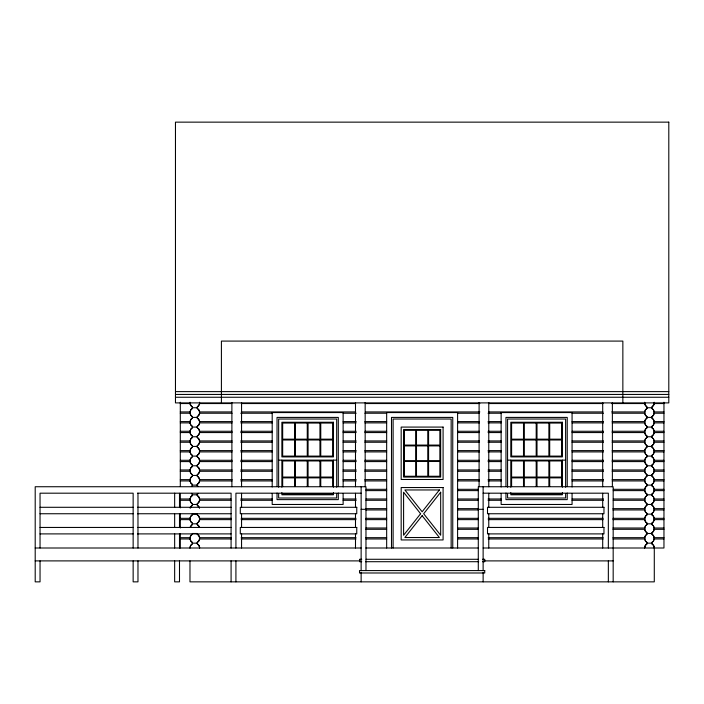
<?xml version="1.0" encoding="UTF-8"?>
<svg xmlns="http://www.w3.org/2000/svg" width="704" height="704" viewBox="0 0 704 704"><rect width="100%" height="100%" fill="white"/><g stroke="black" fill="none" stroke-linecap="round" stroke-linejoin="round"><path stroke-width="1.06" d="M192.394 485.769L191.391 486.543A4.84 4.84 0 0 1 192.394 485.769L192.394 484.475A4.84 4.84 0 0 1 192.394 476.098L192.394 474.804A4.84 4.84 0 0 1 192.394 466.426L192.394 465.124A4.84 4.84 0 0 1 192.394 456.755L192.394 455.453A4.84 4.84 0 0 1 192.394 447.075L192.394 445.782A4.84 4.84 0 0 1 192.394 437.404L192.394 436.11A4.84 4.84 0 0 1 192.394 427.733L192.394 426.439A4.84 4.84 0 0 1 192.394 418.062L192.394 416.759A4.84 4.84 0 0 1 192.394 408.382L192.394 407.088L190.142 404.149L190.054 402.248M199.558 402.248L199.478 404.149L197.226 407.088L197.226 408.382A4.84 4.84 0 0 1 197.226 416.759L197.226 418.062A4.84 4.84 0 0 1 197.226 426.439L197.226 427.733A4.84 4.84 0 0 1 197.226 436.11L197.226 437.404A4.84 4.84 0 0 1 197.226 445.782L197.226 447.075A4.84 4.84 0 0 1 197.226 455.453L197.226 456.755A4.84 4.84 0 0 1 197.226 465.124L197.226 466.426A4.84 4.84 0 0 1 197.226 474.804L197.226 476.098A4.84 4.84 0 0 1 197.226 484.475L197.226 485.769A4.84 4.84 0 0 1 198.229 486.543L197.226 485.769M189.992 547.835L190.617 545.582L192.394 543.814L192.394 542.511A4.84 4.84 0 0 1 192.394 534.134L192.394 533.491L197.226 533.491L197.226 534.134A4.84 4.84 0 0 1 197.226 542.511L197.226 543.814A4.84 4.84 0 0 1 199.646 548.002M644.618 548.002A4.84 4.84 0 0 1 647.038 543.814L647.038 542.511A4.84 4.84 0 0 1 647.038 534.134L647.038 532.84A4.84 4.84 0 0 1 647.038 524.462L647.038 523.169A4.84 4.84 0 0 1 647.038 514.791L647.038 513.498A4.84 4.84 0 0 1 647.038 505.12L647.038 503.818A4.84 4.84 0 0 1 647.038 495.44L647.038 494.146A4.84 4.84 0 0 1 647.038 485.769L647.038 484.475A4.84 4.84 0 0 1 647.038 476.098L647.038 474.804A4.84 4.84 0 0 1 647.038 466.426L647.038 465.124A4.84 4.84 0 0 1 647.038 456.755L647.038 455.453A4.84 4.84 0 0 1 647.038 447.075L647.038 445.782A4.84 4.84 0 0 1 647.038 437.404L647.038 436.11A4.84 4.84 0 0 1 647.038 427.733L647.038 426.439A4.84 4.84 0 0 1 647.038 418.062L647.038 416.759A4.84 4.84 0 0 1 647.038 408.382L647.038 407.088L644.785 404.149L644.706 402.248M654.201 402.248L654.122 404.149L651.869 407.088L651.869 408.382A4.84 4.84 0 0 1 651.869 416.759L651.869 418.062A4.84 4.84 0 0 1 651.869 426.439L651.869 427.733A4.84 4.84 0 0 1 651.869 436.11L651.869 437.404A4.84 4.84 0 0 1 651.869 445.782L651.869 447.075A4.84 4.84 0 0 1 651.869 455.453L651.869 456.755A4.84 4.84 0 0 1 651.869 465.124L651.869 466.426A4.84 4.84 0 0 1 651.869 474.804L651.869 476.098A4.84 4.84 0 0 1 651.869 484.475L651.869 485.769A4.84 4.84 0 0 1 651.869 494.146L651.869 495.44A4.84 4.84 0 0 1 651.869 503.818L651.869 505.12A4.84 4.84 0 0 1 651.869 513.498L651.869 514.791A4.84 4.84 0 0 1 651.869 523.169L651.869 524.462A4.84 4.84 0 0 1 651.869 532.84L651.869 534.134A4.84 4.84 0 0 1 651.869 542.511L651.869 543.814A4.84 4.84 0 0 1 654.289 548.002L654.289 581.856L189.974 581.856L189.974 560.894M644.635 547.835L645.269 545.582L647.038 543.814M190.203 507.892L192.394 505.12L192.394 503.818A4.84 4.84 0 0 1 192.394 495.44L192.394 494.146A4.84 4.84 0 0 1 191.391 493.381L192.394 494.146M192.394 408.382C189.244 410.08 189.244 415.07 192.394 416.759M192.394 418.062C189.244 419.751 189.244 424.741 192.394 426.439M197.226 416.759C200.376 415.07 200.376 410.08 197.226 408.382M192.394 427.733C189.244 429.422 189.244 434.412 192.394 436.11M197.226 426.439C200.376 424.741 200.376 419.751 197.226 418.062M192.394 437.404C189.244 439.102 189.244 444.092 192.394 445.782M197.226 436.11C200.376 434.412 200.376 429.422 197.226 427.733M192.394 447.075C189.244 448.774 189.244 453.763 192.394 455.453M197.226 445.782C200.376 444.092 200.376 439.102 197.226 437.404M192.394 456.755C189.244 458.445 189.244 463.434 192.394 465.124M197.226 455.453C200.376 453.763 200.376 448.774 197.226 447.075M192.394 466.426C189.244 468.116 189.244 473.106 192.394 474.804M197.226 465.124C200.376 463.434 200.376 458.445 197.226 456.755M192.394 476.098C189.244 477.796 189.244 482.777 192.394 484.475M197.226 474.804C200.376 473.106 200.376 468.116 197.226 466.426M197.226 484.475C200.376 482.777 200.376 477.796 197.226 476.098M192.394 495.44C189.244 497.138 189.244 502.128 192.394 503.818M197.226 494.146L198.229 493.381A4.84 4.84 0 0 1 197.226 494.146L197.226 495.44A4.84 4.84 0 0 1 197.226 503.818L197.226 505.12A4.84 4.84 0 0 1 199.478 508.05M197.226 503.818C200.376 502.128 200.376 497.138 197.226 495.44M192.394 513.498L192.394 514.791C189.244 516.481 189.244 521.47 192.394 523.169L192.394 524.462A4.84 4.84 0 0 0 190.142 527.402L192.394 524.462M197.226 524.462L199.478 527.402A4.84 4.84 0 0 0 197.226 524.462L197.226 523.169C200.376 521.47 200.376 516.481 197.226 514.791L197.226 513.498M192.394 534.134C189.244 535.832 189.244 540.822 192.394 542.511M197.226 542.511C200.376 540.822 200.376 535.832 197.226 534.134M647.038 408.382C643.887 410.08 643.887 415.07 647.038 416.759M647.038 418.062C643.887 419.751 643.887 424.741 647.038 426.439M651.869 416.759C655.019 415.07 655.019 410.08 651.869 408.382M647.038 427.733C643.887 429.422 643.887 434.412 647.038 436.11M651.869 426.439C655.019 424.741 655.019 419.751 651.869 418.062M647.038 437.404C643.887 439.102 643.887 444.092 647.038 445.782M651.869 436.11C655.019 434.412 655.019 429.422 651.869 427.733M647.038 447.075C643.887 448.774 643.887 453.763 647.038 455.453M651.869 445.782C655.019 444.092 655.019 439.102 651.869 437.404M647.038 456.755C643.887 458.445 643.887 463.434 647.038 465.124M651.869 455.453C655.019 453.763 655.019 448.774 651.869 447.075M647.038 466.426C643.887 468.116 643.887 473.106 647.038 474.804M651.869 465.124C655.019 463.434 655.019 458.445 651.869 456.755M647.038 476.098C643.887 477.796 643.887 482.777 647.038 484.475M651.869 474.804C655.019 473.106 655.019 468.116 651.869 466.426M647.038 485.769C643.887 487.467 643.887 492.457 647.038 494.146M651.869 484.475C655.019 482.777 655.019 477.796 651.869 476.098M647.038 495.44C643.887 497.138 643.887 502.128 647.038 503.818M651.869 494.146C655.019 492.457 655.019 487.467 651.869 485.769M647.038 505.12C643.887 506.81 643.887 511.799 647.038 513.498M651.869 503.818C655.019 502.128 655.019 497.138 651.869 495.44M647.038 514.791C643.887 516.481 643.887 521.47 647.038 523.169M651.869 513.498C655.019 511.799 655.019 506.81 651.869 505.12M647.038 524.462C643.887 526.161 643.887 531.15 647.038 532.84M651.869 523.169C655.019 521.47 655.019 516.481 651.869 514.791M647.038 534.134C643.887 535.832 643.887 540.822 647.038 542.511M651.869 532.84C655.019 531.15 655.019 526.161 651.869 524.462M651.869 542.511C655.019 540.822 655.019 535.832 651.869 534.134M175.463 391.618L668.8 391.618M175.463 394.434L668.8 394.434M175.463 397.258L668.8 397.258M180.303 403.55L190.054 403.55M199.558 403.55L231.431 403.55M241.331 403.55L355.634 403.55M365.526 403.55L479.838 403.55M488.629 403.55L602.932 403.55M611.732 403.55L644.706 403.55M654.201 403.55L663.96 403.55M192.394 407.739L197.226 407.739M647.038 407.739L651.869 407.739M180.303 411.928L190.054 411.928M199.558 411.928L231.431 411.928M241.331 411.928L355.634 411.928M365.526 411.928L479.838 411.928M488.629 411.928L602.932 411.928M611.732 411.928L644.706 411.928M654.201 411.928L663.96 411.928M180.303 413.222L190.054 413.222M199.558 413.222L232.082 413.222M240.759 413.222L272.193 413.222M343.13 413.222L356.189 413.222M364.901 413.222L386.663 413.222M457.6 413.222L479.362 413.222M488.074 413.222L501.134 413.222M572.07 413.222L603.504 413.222M612.181 413.222L644.706 413.222M654.201 413.222L663.96 413.222M192.394 417.41L197.226 417.41M647.038 417.41L651.869 417.41M180.303 421.599L190.054 421.599M199.558 421.599L232.082 421.599M240.759 421.599L272.193 421.599M343.13 421.599L356.189 421.599M364.901 421.599L386.663 421.599M457.6 421.599L479.362 421.599M488.074 421.599L501.134 421.599M572.07 421.599L603.504 421.599M612.181 421.599L644.706 421.599M654.201 421.599L663.96 421.599M180.303 422.893L190.054 422.893M199.558 422.893L232.082 422.893M240.759 422.893L272.193 422.893M343.13 422.893L356.189 422.893M364.901 422.893L386.663 422.893M457.6 422.893L479.362 422.893M488.074 422.893L501.134 422.893M572.07 422.893L603.504 422.893M612.181 422.893L644.706 422.893M654.201 422.893L663.96 422.893M192.394 427.082L197.226 427.082M647.038 427.082L651.869 427.082M180.303 431.27L190.054 431.27M199.558 431.27L232.082 431.27M240.759 431.27L272.193 431.27M343.13 431.27L356.189 431.27M364.901 431.27L386.663 431.27M457.6 431.27L479.362 431.27M488.074 431.27L501.134 431.27M572.07 431.27L603.504 431.27M612.181 431.27L644.706 431.27M654.201 431.27L663.96 431.27M180.303 432.564L190.054 432.564M199.558 432.564L232.082 432.564M240.759 432.564L272.193 432.564M343.13 432.564L356.189 432.564M364.901 432.564L386.663 432.564M457.6 432.564L479.362 432.564M488.074 432.564L501.134 432.564M572.07 432.564L603.504 432.564M612.181 432.564L644.706 432.564M654.201 432.564L663.96 432.564M192.394 436.753L197.226 436.753M647.038 436.753L651.869 436.753M180.303 440.942L190.054 440.942M199.558 440.942L232.082 440.942M240.759 440.942L272.193 440.942M343.13 440.942L356.189 440.942M364.901 440.942L386.663 440.942M457.6 440.942L479.362 440.942M488.074 440.942L501.134 440.942M572.07 440.942L603.504 440.942M612.181 440.942L644.706 440.942M654.201 440.942L663.96 440.942M180.303 442.244L190.054 442.244M199.558 442.244L232.082 442.244M240.759 442.244L272.193 442.244M343.13 442.244L356.189 442.244M364.901 442.244L386.663 442.244M457.6 442.244L479.362 442.244M488.074 442.244L501.134 442.244M572.07 442.244L603.504 442.244M612.181 442.244L644.706 442.244M654.201 442.244L663.96 442.244M192.394 446.433L197.226 446.433M647.038 446.433L651.869 446.433M180.303 450.622L190.054 450.622M199.558 450.622L232.082 450.622M240.759 450.622L272.193 450.622M343.13 450.622L356.189 450.622M364.901 450.622L386.663 450.622M457.6 450.622L479.362 450.622M488.074 450.622L501.134 450.622M572.07 450.622L603.504 450.622M612.181 450.622L644.706 450.622M654.201 450.622L663.96 450.622M180.303 451.915L190.054 451.915M199.558 451.915L232.082 451.915M240.759 451.915L272.193 451.915M343.13 451.915L356.189 451.915M364.901 451.915L386.663 451.915M457.6 451.915L479.362 451.915M488.074 451.915L501.134 451.915M572.07 451.915L603.504 451.915M612.181 451.915L644.706 451.915M654.201 451.915L663.96 451.915M192.394 456.104L197.226 456.104M647.038 456.104L651.869 456.104M278.643 460.134L336.688 460.134M507.575 460.134L565.62 460.134M180.303 460.293L190.054 460.293M199.558 460.293L232.082 460.293M240.759 460.293L272.193 460.293M343.13 460.293L356.189 460.293M364.901 460.293L386.663 460.293M457.6 460.293L479.362 460.293M488.074 460.293L501.134 460.293M572.07 460.293L603.504 460.293M612.181 460.293L644.706 460.293M654.201 460.293L663.96 460.293M180.303 461.586L190.054 461.586M199.558 461.586L232.082 461.586M240.759 461.586L272.193 461.586M343.13 461.586L356.189 461.586M364.901 461.586L386.663 461.586M457.6 461.586L479.362 461.586M488.074 461.586L501.134 461.586M572.07 461.586L603.504 461.586M612.181 461.586L644.706 461.586M654.201 461.586L663.96 461.586M192.394 465.775L197.226 465.775M647.038 465.775L651.869 465.775M180.303 469.964L190.054 469.964M199.558 469.964L232.082 469.964M240.759 469.964L272.193 469.964M343.13 469.964L356.189 469.964M364.901 469.964L386.663 469.964M457.6 469.964L479.362 469.964M488.074 469.964L501.134 469.964M572.07 469.964L603.504 469.964M612.181 469.964L644.706 469.964M654.201 469.964L663.96 469.964M180.303 471.258L190.054 471.258M199.558 471.258L232.082 471.258M240.759 471.258L272.193 471.258M343.13 471.258L356.189 471.258M364.901 471.258L386.663 471.258M457.6 471.258L479.362 471.258M488.074 471.258L501.134 471.258M572.07 471.258L603.504 471.258M612.181 471.258L644.706 471.258M654.201 471.258L663.96 471.258M192.394 475.446L197.226 475.446M647.038 475.446L651.869 475.446M180.303 479.635L190.054 479.635M199.558 479.635L232.082 479.635M240.759 479.635L272.193 479.635M343.13 479.635L356.189 479.635M364.901 479.635L386.663 479.635M457.6 479.635L479.362 479.635M488.074 479.635L501.134 479.635M572.07 479.635L603.504 479.635M612.181 479.635L644.706 479.635M654.201 479.635L663.96 479.635M180.303 480.938L190.054 480.938M199.558 480.938L232.082 480.938M240.759 480.938L272.193 480.938M343.13 480.938L356.189 480.938M364.901 480.938L386.663 480.938M457.6 480.938L479.362 480.938M488.074 480.938L501.134 480.938M572.07 480.938L603.504 480.938M612.181 480.938L644.706 480.938M654.201 480.938L663.96 480.938M192.394 485.126L197.226 485.126M647.038 485.126L651.869 485.126M365.983 489.315L386.663 489.315M457.6 489.315L478.28 489.315M613.263 489.315L644.706 489.315M654.201 489.315L663.96 489.315M365.983 490.609L386.663 490.609M457.6 490.609L478.28 490.609M613.263 490.609L644.706 490.609M654.201 490.609L663.96 490.609M137.447 493.187L231.088 493.187L231.088 548.002M361.134 493.187L235.919 493.187L235.919 548.002M483.129 493.187L608.344 493.187L608.344 548.002M282.674 493.988L294.562 493.988M295.372 493.988L307.261 493.988M308.07 493.988L319.959 493.988M320.76 493.988L332.658 493.988M511.606 493.988L523.503 493.988M524.304 493.988L536.193 493.988M537.002 493.988L548.891 493.988M549.701 493.988L561.59 493.988M192.394 494.798L197.226 494.798M647.038 494.798L651.869 494.798M180.303 498.986L190.054 498.986M199.558 498.986L231 498.986M240.759 498.986L272.193 498.986M343.13 498.986L356.189 498.986M365.983 498.986L386.663 498.986M457.6 498.986L478.28 498.986M488.074 498.986L501.134 498.986M572.07 498.986L603.504 498.986M613.263 498.986L644.706 498.986M654.201 498.986L663.96 498.986M180.303 500.28L190.054 500.28M199.558 500.28L231 500.28M240.759 500.28L272.193 500.28M343.13 500.28L356.189 500.28M365.983 500.28L386.663 500.28M457.6 500.28L478.28 500.28M488.074 500.28L501.134 500.28M572.07 500.28L603.504 500.28M613.263 500.28L644.706 500.28M654.201 500.28L663.96 500.28M192.394 504.469L197.226 504.469M647.038 504.469L651.869 504.469M40.04 507.294L133.144 507.294M137.447 507.294L231.088 507.294M365.878 508.658L386.663 508.658M457.6 508.658L478.386 508.658M612.973 508.658L644.706 508.658M654.201 508.658L663.96 508.658M361.134 509.309L365.974 509.309M478.289 509.309L483.129 509.309M365.878 509.951L386.663 509.951M457.6 509.951L478.386 509.951M612.973 509.951L644.706 509.951M654.201 509.951L663.96 509.951M40.04 513.744L133.144 513.744M137.447 513.744L231.088 513.744M192.394 514.14L197.226 514.14M647.038 514.14L651.869 514.14M180.303 518.329L190.054 518.329M199.558 518.329L231.29 518.329M241.138 518.329L356.022 518.329M365.878 518.329L386.663 518.329M457.6 518.329L478.386 518.329M488.233 518.329L603.126 518.329M612.973 518.329L644.706 518.329M654.201 518.329L663.96 518.329M180.303 519.631L190.054 519.631M199.558 519.631L231.29 519.631M241.138 519.631L356.022 519.631M365.878 519.631L386.663 519.631M457.6 519.631L478.386 519.631M488.233 519.631L603.126 519.631M612.973 519.631L644.706 519.631M654.201 519.631L663.96 519.631M192.394 523.82L197.226 523.82M647.038 523.82L651.869 523.82M40.04 527.446L133.144 527.446M137.447 527.446L231.088 527.446M365.878 528.009L386.663 528.009M457.6 528.009L478.386 528.009M612.973 528.009L644.706 528.009M654.201 528.009L663.96 528.009M365.878 529.302L386.663 529.302M457.6 529.302L478.386 529.302M612.973 529.302L644.706 529.302M654.201 529.302L663.96 529.302M647.038 533.491L651.869 533.491M40.04 533.896L133.144 533.896M137.447 533.896L231.088 533.896M180.303 537.68L190.054 537.68M199.558 537.68L231.29 537.68M241.138 537.68L356.022 537.68M365.878 537.68L386.663 537.68M457.6 537.68L478.386 537.68M488.233 537.68L603.126 537.68M612.973 537.68L644.706 537.68M654.201 537.68L663.96 537.68M180.303 538.974L190.054 538.974M199.558 538.974L231.29 538.974M241.138 538.974L356.022 538.974M365.878 538.974L386.663 538.974M457.6 538.974L478.386 538.974M488.233 538.974L603.126 538.974M612.973 538.974L644.706 538.974M654.201 538.974L663.96 538.974M192.394 543.162L197.226 543.162M647.038 543.162L651.869 543.162M35.2 548.002L361.134 548.002M365.886 548.002L478.35 548.002M483.129 548.002L663.96 548.002L663.96 402.248M361.724 559.284L359.524 559.284L359.524 561.704L361.724 561.704M366.115 559.284L478.148 559.284M482.539 559.284L484.739 559.284L484.739 561.704L482.539 561.704M35.2 560.894L360.175 560.894M484.255 560.894L613.175 560.894M365.534 561.704L478.729 561.704M651.869 543.814L653.646 545.582L654.289 548.002M197.226 505.12L199.417 507.892M197.226 543.814L198.994 545.582L199.628 547.835M622.855 402.899L622.855 341.088L221.408 341.088L221.408 402.899M613.175 581.856L613.175 486.737L478.289 486.737L478.289 570.574M612.374 402.486L612.374 486.737M608.344 560.894L608.344 581.856M602.703 402.486L602.703 486.728M602.703 493.293L602.703 507.514M602.703 514.078L602.703 527.208M602.703 533.773L602.703 548.002M572.07 486.966L572.07 412.57L501.134 412.57L501.134 486.966M572.07 493.53L572.07 504.469L501.134 504.469L501.134 493.53M567.23 486.473L567.23 417.41L505.965 417.41L505.965 486.473M567.23 493.055L567.23 499.629L505.965 499.629L505.965 493.055M565.62 487.194L565.62 419.021L507.575 419.021L507.575 487.194M565.62 493.636L565.62 498.018L507.575 498.018L507.575 493.636M562.39 460.134L562.39 487.212M562.39 492.633L562.39 494.798L510.805 494.798L510.805 492.633M561.59 486.464L561.59 477.866L549.701 477.866L549.701 486.464M548.891 486.464L548.891 477.866L537.002 477.866L537.002 486.464M536.193 486.464L536.193 477.866L524.304 477.866L524.304 486.464M523.503 486.464L523.503 477.866L511.606 477.866L511.606 486.464M510.805 460.134L510.805 487.212M488.77 402.486L488.77 486.728M488.77 493.293L488.77 507.514M488.77 514.078L488.77 527.208M488.77 533.773L488.77 548.002M483.129 486.737L483.129 570.574M483.129 572.308L483.129 581.856M479.098 402.486L479.098 486.728M457.6 548.002L457.6 412.57L386.663 412.57L386.663 548.002M452.76 548.002L452.76 417.41L391.503 417.41L391.503 548.002M451.15 548.002L451.15 419.021L393.114 419.021L393.114 548.002M365.974 570.574L365.974 486.737L35.2 486.737L35.2 581.856L40.04 581.856L40.04 560.894M365.165 402.486L365.165 486.728M361.134 486.737L361.134 570.574M361.134 572.308L361.134 581.856M355.494 402.486L355.494 486.728M355.494 493.293L355.494 507.514M355.494 514.078L355.494 527.208M355.494 533.773L355.494 548.002M343.13 486.966L343.13 412.57L272.193 412.57L272.193 486.966M343.13 493.53L343.13 504.469L272.193 504.469L272.193 493.53M338.298 486.473L338.298 417.41L277.033 417.41L277.033 486.473M338.298 493.055L338.298 499.629L277.033 499.629L277.033 493.055M336.688 487.194L336.688 419.021L278.643 419.021L278.643 487.194M336.688 493.636L336.688 498.018L278.643 498.018L278.643 493.636M333.458 460.134L333.458 487.212M333.458 492.633L333.458 494.798L281.873 494.798L281.873 492.633M332.658 486.464L332.658 477.866L320.76 477.866L320.76 486.464M319.959 486.464L319.959 477.866L308.07 477.866L308.07 486.464M307.261 486.464L307.261 477.866L295.372 477.866L295.372 486.464M294.562 486.464L294.562 477.866L282.674 477.866L282.674 486.464M281.873 460.134L281.873 487.212M241.56 402.486L241.56 486.728M241.56 493.293L241.56 507.514M241.56 514.078L241.56 527.208M241.56 533.773L241.56 548.002M235.919 560.894L235.919 581.856M231.889 402.486L231.889 486.728M231.088 560.894L231.088 581.856M180.303 402.248L180.303 486.376M180.303 493.548L180.303 507.892M180.303 514.14L180.303 528.009M180.303 533.491L180.303 548.002M179.494 493.302L179.494 507.522M179.494 514.087L179.494 527.217M179.494 533.782L179.494 548.002M179.494 560.894L179.494 581.856L174.654 581.856L174.654 560.894M174.654 493.187L174.654 507.434M174.654 514.017L174.654 527.173M174.654 533.746L174.654 548.002M137.975 493.187L137.975 548.002M137.975 560.894L137.975 581.856L133.144 581.856L133.144 560.894M133.144 548.002L133.144 493.187L40.04 493.187L40.04 548.002M654.289 402.899A4.84 4.84 0 0 1 651.869 407.088M647.038 407.088A4.84 4.84 0 0 1 644.618 402.899M199.646 402.899A4.84 4.84 0 0 1 197.226 407.088M192.394 407.088A4.84 4.84 0 0 1 189.974 402.899M197.226 514.791A4.84 4.84 0 0 1 197.226 523.169M192.394 523.169A4.84 4.84 0 0 1 192.394 514.791M190.142 508.05A4.84 4.84 0 0 1 192.394 505.12M189.974 548.002A4.84 4.84 0 0 1 192.394 543.814M420.587 513.744L403.594 535.251L403.594 492.228L420.587 513.744M439.384 489.958L422.127 511.79L404.879 489.958L439.384 489.958M422.127 515.689L404.879 537.522L439.384 537.522L422.127 515.689M440.669 492.228L423.676 513.744L440.669 535.251L440.669 492.228M668.8 122.144L175.463 122.144L175.463 402.899L668.8 402.899L668.8 122.144M333.458 422.25L281.873 422.25L281.873 456.905L333.458 456.905L333.458 422.25M562.39 422.25L510.805 422.25L510.805 456.905L562.39 456.905L562.39 422.25M294.562 423.051L282.674 423.051L282.674 439.173L294.562 439.173L294.562 423.051M307.261 423.051L295.372 423.051L295.372 439.173L307.261 439.173L307.261 423.051M319.959 423.051L308.07 423.051L308.07 439.173L319.959 439.173L319.959 423.051M332.658 423.051L320.76 423.051L320.76 439.173L332.658 439.173L332.658 423.051M523.503 423.051L511.606 423.051L511.606 439.173L523.503 439.173L523.503 423.051M536.193 423.051L524.304 423.051L524.304 439.173L536.193 439.173L536.193 423.051M548.891 423.051L537.002 423.051L537.002 439.173L548.891 439.173L548.891 423.051M561.59 423.051L549.701 423.051L549.701 439.173L561.59 439.173L561.59 423.051M443.089 427.082L401.174 427.082L401.174 479.477L443.089 479.477L443.089 427.082M440.669 429.502L403.594 429.502L403.594 477.066L440.669 477.066L440.669 429.502M415.686 430.311L404.395 430.311L404.395 445.086L415.686 445.086L415.686 430.311M427.777 430.311L416.486 430.311L416.486 445.086L427.777 445.086L427.777 430.311M439.868 430.311L428.578 430.311L428.578 445.086L439.868 445.086L439.868 430.311M294.562 439.982L282.674 439.982L282.674 456.104L294.562 456.104L294.562 439.982M307.261 439.982L295.372 439.982L295.372 456.104L307.261 456.104L307.261 439.982M319.959 439.982L308.07 439.982L308.07 456.104L319.959 456.104L319.959 439.982M332.658 439.982L320.76 439.982L320.76 456.104L332.658 456.104L332.658 439.982M523.503 439.982L511.606 439.982L511.606 456.104L523.503 456.104L523.503 439.982M536.193 439.982L524.304 439.982L524.304 456.104L536.193 456.104L536.193 439.982M548.891 439.982L537.002 439.982L537.002 456.104L548.891 456.104L548.891 439.982M561.59 439.982L549.701 439.982L549.701 456.104L561.59 456.104L561.59 439.982M415.686 445.896L404.395 445.896L404.395 460.671L415.686 460.671L415.686 445.896M427.777 445.896L416.486 445.896L416.486 460.671L427.777 460.671L427.777 445.896M439.868 445.896L428.578 445.896L428.578 460.671L439.868 460.671L439.868 445.896M294.562 460.944L282.674 460.944L282.674 477.066L294.562 477.066L294.562 460.944M307.261 460.944L295.372 460.944L295.372 477.066L307.261 477.066L307.261 460.944M319.959 460.944L308.07 460.944L308.07 477.066L319.959 477.066L319.959 460.944M332.658 460.944L320.76 460.944L320.76 477.066L332.658 477.066L332.658 460.944M523.503 460.944L511.606 460.944L511.606 477.066L523.503 477.066L523.503 460.944M536.193 460.944L524.304 460.944L524.304 477.066L536.193 477.066L536.193 460.944M548.891 460.944L537.002 460.944L537.002 477.066L548.891 477.066L548.891 460.944M561.59 460.944L549.701 460.944L549.701 477.066L561.59 477.066L561.59 460.944M415.686 461.481L404.395 461.481L404.395 476.256L415.686 476.256L415.686 461.481M427.777 461.481L416.486 461.481L416.486 476.256L427.777 476.256L427.777 461.481M439.868 461.481L428.578 461.481L428.578 476.256L439.868 476.256L439.868 461.481M443.089 487.538L401.174 487.538L401.174 539.942L443.089 539.942L443.089 487.538M356.761 507.294L240.293 507.294L240.293 513.744L356.761 513.744L356.761 507.294M603.962 507.294L487.502 507.294L487.502 513.744L603.962 513.744L603.962 507.294M356.761 527.446L240.293 527.446L240.293 533.896L356.761 533.896L356.761 527.446M603.962 527.446L487.502 527.446L487.502 533.896L603.962 533.896L603.962 527.446M484.739 570.574L359.524 570.574L359.524 572.986L484.739 572.986L484.739 570.574"/></g></svg>
